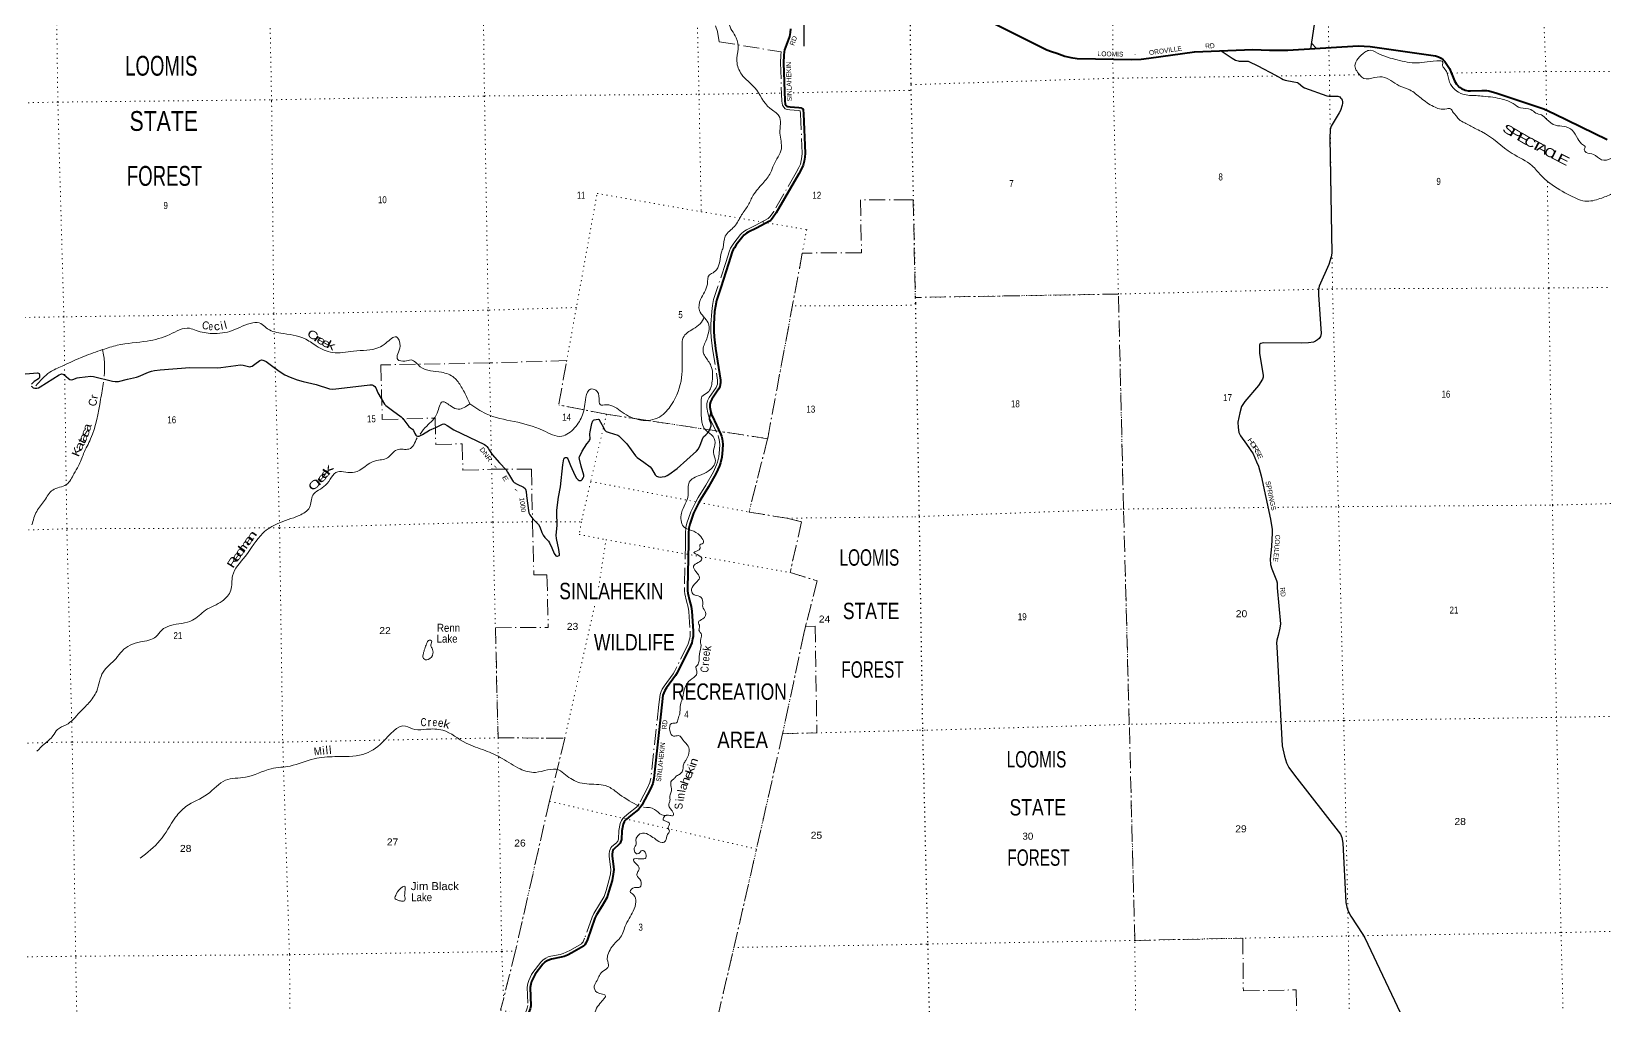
# Model space of a CAD drawing. Header units: feet. Extents: x 242557 to 489137, y 368785 to 557307.
# Drawn here: x 312632 to 351951, y 462692 to 487044 of the extents above; entities that cross this region are included whole.
import ezdxf
from ezdxf.enums import TextEntityAlignment as Align

# ---------------------------------------------------------------- set-up
doc = ezdxf.new("R2010")
doc.units = ezdxf.units.FT
doc.header["$LTSCALE"] = 80
doc.linetypes.add('DOT_DASHED', pattern=[7.7, 5, -1.2, 0.3, -1.2])
doc.linetypes.add('DOTTED', pattern=[1.5, 0.3, -1.2])
for name, color, linetype, lineweight in [('26', 7, 'Continuous', 40), ('27', 7, 'Continuous', 25), ('29', 7, 'Continuous', 25), ('30', 7, 'Continuous', 35), ('39', 7, 'Continuous', 13), ('41', 7, 'Continuous', 13), ('44', 7, 'DOT_DASHED', 13), ('6', 7, 'DOTTED', 25), ('7', 7, 'DOTTED', 13)]:
    doc.layers.add(name, color=color, linetype=linetype, lineweight=lineweight)

msp = doc.modelspace()

# ---------------------------------------------------------------- linework, layer by layer
at = {"layer": '26'}
for points in [[(334624, 488291.52), (338011.23, 486587.84), (338126.07, 486542.01), (338263.91, 486497.54), (338459.45, 486428.31), (338609.86, 486392.19), (338772.3, 486368.11), (340134.73, 486339.98), (340366.64, 486350.05), (340564.13, 486374.71), (341705.52, 486536.05), (343161.25, 486593.87), (343572.9, 486579.47), (344037.55, 486576.61), (345794.35, 486682.1), (346095.68, 486667.18), (347723.38, 486431.58), (347798.37, 486408.77), (347863.05, 486380.17), (347915.69, 486336.52), (347961.13, 486289.65), (348076.42, 486116.4), (348198.94, 485811.8), (348248.1, 485730), (348294.73, 485680.34), (348319.89, 485654.88), (348328.16, 485646.99), (348378.96, 485614.12), (348463.18, 485578), (348538.39, 485562.95), (348596.89, 485560.44), (348887.54, 485569.54), (349007.67, 485565.96), (349061.59, 485555.57), (349260.9, 485499.71), (350431.86, 485107.3), (350703.53, 484982.38), (352015.72, 484346.54)], [(331604.46, 487109.39), (331597.43, 487014.25), (331575.12, 486914.76), (331457.03, 486587.28), (331444.36, 486534.96), (331436.92, 486449.42), (331431.66, 486263.25), (331458.1, 485310.91), (331474.09, 485229.3), (331493.91, 485196.24), (331515.94, 485176.41), (331540.16, 485165.39), (331593.52, 485157.22), (331809.5, 485144.34), (331874.91, 485132.34), (331894.73, 485121.32), (331908.82, 485111.47), (331921.16, 485083.86), (331930.84, 484988.42), (331969.93, 483999.86), (331959.7, 483901.6), (331946.48, 483802.44), (331922.26, 483703.27), (331880.41, 483610.72), (331808.32, 483481.58), (331248.24, 482506.12), (331156.96, 482373.38), (331119.52, 482333.71), (331101.35, 482318.84), (331079.84, 482305.32), (330753.77, 482128.4), (330544.72, 482023), (330506.73, 481999.31), (330472.04, 481974.52), (330440.66, 481948.63), (330410.07, 481916.82), (330249.83, 481710.07), (330201.16, 481636.26), (330174.74, 481594.39), (330147.66, 481530.5), (330055.17, 481243.88), (329860.01, 480644.9)], [(329860.01, 480644.9), (329754.46, 480320.93), (329726.57, 480177.44), (329708.28, 480039.06), (329689.13, 479723.49), (329684.72, 479547.19), (329693.62, 479405.7), (329732.19, 479121.07), (329853.01, 478329.98), (329856.51, 478262.48), (329849.9, 478214), (329834.48, 478158.91), (329808, 478104.76), (329638.31, 477855.38), (329603.24, 477782.08), (329590.03, 477724.79), (329590.03, 477647.66), (329612.05, 477526.46), (329640.61, 477434.68), (329642.66, 477432.69), (329864.21, 476967.83), (329879.63, 476925.96), (329897.38, 476856.03), (329910.46, 476723.23), (329903.48, 476585.07), (329886.24, 476401.49), (329853.94, 476258.64), (329826.77, 476181.13), (329744.84, 476004.13), (329556.36, 475663.44), (329360.99, 475353.66), (329306.47, 475248.99), (329180.4, 475001.08), (329085.7, 474727.83), (329063.68, 474628.66), (329054.87, 474492.04), (329057.29, 474251.99), (329027.34, 473126.88), (329028.91, 473056.08), (329036.15, 473001.27), (329080.93, 472816.16), (329119.84, 472666.31), (329135.32, 472552.01), (329171.59, 472048.2), (329167, 471921.38), (329158.38, 471858.68), (329145.16, 471805.8), (329134.15, 471761.72), (329104.06, 471681.72), (328769.29, 471011.11), (328732.23, 470943.07), (328506.7, 470636.92), (328463.55, 470564.04), (328439.32, 470511.15), (328416.78, 470447.43), (328384.08, 470208.24), (328187.98, 468364.49), (328159.62, 468241.39), (328101.12, 468106.27), (327886.54, 467699.29), (327850.2, 467645.31), (327804.27, 467596.04), (327612.99, 467441.4), (327507.74, 467355.53), (327469.2, 467316.96), (327443.95, 467283.07), (327419.65, 467223.31), (327390.91, 467055.7), (327375.6, 466839.87), (327356.88, 466774.87), (327343.67, 466748.42), (327305.13, 466707.65), (327195.01, 466612.9), (327180.06, 466593.31), (327165.28, 466565.52), (327155.37, 466531.36), (327145.46, 466479.58), (327146.14, 466435.01), (327182.54, 466160.46), (327186.2, 466090.64), (327175.19, 465973.84), (327145.29, 465822.09), (327064.68, 465549.8), (327041.95, 465468.11), (327011.12, 465386.57), (326894.69, 465187.14), (326756.75, 464955.76), (326711.86, 464872.84), (326526.18, 464346.1), (326484.77, 464251.69), (326460.54, 464212.03), (326429.88, 464178.76), (326139.99, 464010.48), (326027.15, 463955.45)], [(326027.15, 463955.45), (325946.3, 463922.25), (325869.22, 463898.01), (325634.14, 463853.07), (325576.32, 463836.31), (325521.26, 463809.86), (325466.2, 463776.81), (325416.19, 463728.37), (325225.04, 463473.81), (325196.82, 463429.69), (325132.55, 463293.11), (325110.53, 463224.8), (325100.27, 463145.02), (325111.22, 462686.01), (325094.01, 462606.68), (325063.25, 462523.46), (325016.93, 462434.79), (324966.92, 462358.14), (324551.43, 461862.62)]]:
    msp.add_lwpolyline(points, dxfattribs=at)
at = {"layer": '29'}
for p, q in [((331945.4, 488575.07), (331936.44, 486673.67)), ((344622.08, 486751.58), (344753.03, 486619.57))]:
    msp.add_line(p, q, dxfattribs=at)
for points in [[(344696.27, 487215.91), (344599.52, 486610.35)], [(342368.41, 486562.38), (342646.91, 486373.75), (342726.82, 486329.26), (342791.59, 486305.37), (342819.12, 486298.47), (343010.53, 486298.97), (343043.97, 486297.29), (343062.9, 486289), (343287.46, 486184.27), (343729.9, 485950.96), (343872.34, 485863.88), (343917.56, 485844.86), (343967.01, 485824.8), (344183.78, 485780.57), (344272.33, 485765.59), (344297.57, 485754.17), (344407.23, 485661.39), (344452.96, 485635.39), (345008.39, 485436.4), (345061.31, 485425.13), (345249.75, 485428.32), (345287.67, 485424.56), (345330.27, 485405.61), (345353.94, 485386.66), (345372.09, 485363.62), (345391.81, 485322.72), (345401.28, 485284.83), (345403.64, 485249.3), (345396.56, 485199.57), (345349.22, 485071.68), (345317.38, 485008.56), (345119.65, 484673.81), (345098.35, 484626.44), (345089.24, 484579.73), (345081.32, 484387.36), (345131.48, 481505.01), (345121.53, 481409.28), (345056.87, 481215.94), (344821.9, 480675.7), (344804.86, 480586.1), (344800.09, 480456.79), (344865.84, 479494.66), (344852.2, 479420.89), (344819.07, 479368.79), (344776.47, 479330.9), (344729.13, 479297.74), (344677.06, 479278.79), (344554.45, 479256.67), (344370.11, 479249.5), (343425.65, 479255.74), (343356.4, 479245.64), (343332.74, 479226.69), (343326.9, 479207.53), (343327.27, 478999.1), (343417.94, 478440.41), (343417.94, 478397.78), (343397.5, 478352.74), (343300.07, 478189.2), (342958.07, 477792.84), (342878.31, 477670.71), (342831.64, 477507.39), (342788.38, 477277.57), (342789.21, 477142.42), (342812.04, 477021.79), (342852.39, 476935.06), (343004.74, 476727.19), (343165.61, 476483.04), (343255.05, 476282.19), (343299.6, 476173.92), (343364.38, 475938.01), (343597.78, 474847.19), (343640.41, 474594.25), (343646.21, 474512.09), (343623.77, 474171.75), (343595.06, 473847.48), (343602.54, 473717.98), (343634.22, 473613.41), (343755.17, 473315.96), (343768.22, 473260.9), (343771.44, 473134.12), (343848.69, 472233.05), (343837.72, 472125.46), (343789.15, 471942.51), (343762.13, 471824.68), (343754.01, 471747.54), (343762.03, 471656.72), (343893.73, 469184.08), (343947.35, 468925.96), (344004.9, 468761.09), (344062.07, 468642.58), (344200, 468454.7), (345351.87, 466972.71), (345387.25, 466892.36), (345413.14, 466755.2), (345481.76, 465267.83), (345506.54, 465148.01), (345546.2, 465047.5), (345606.35, 464927.1), (345909.49, 464470.86), (345955.12, 464384.45), (346990.41, 462203.06)], [(312275.29, 478471.32), (312784.89, 478509.45), (312806.51, 478503.19), (312820.71, 478488.98), (312832.26, 478447.64), (312832.55, 478403.72), (312823.08, 478378.85), (312807.09, 478360.15), (312702.76, 478289.35), (312628.73, 478223.18)], [(315029.68, 478348.72), (315253.73, 478402.53), (315304.18, 478420.33), (315557.87, 478524.35), (315634.78, 478550.55), (315705.78, 478564.76), (315850.59, 478584.61), (316590.74, 478639.31), (317285.1, 478634.46), (317364.87, 478639.36), (317739.8, 478691.76), (317850.05, 478705.67), (317923.88, 478701.37), (318086.33, 478662.01), (318115.13, 478665.41), (318148.26, 478679.62), (318215.03, 478727.21), (318343.41, 478816.68), (318380.2, 478833.56), (318413.34, 478828.82), (318441.74, 478816.98), (318497.61, 478789.29), (318699.91, 478643.46), (318847.13, 478530.96), (318964.79, 478460.56), (319097.76, 478404.27), (319272.46, 478337.41), (319427.19, 478289.21), (319743.89, 478218.41), (320083.3, 478113.66), (320162.36, 478104.13), (320312.04, 478114.01), (321090.08, 478211.93), (321146.92, 478211.89), (321184.79, 478192.94), (321215.56, 478166.89), (321236.81, 478135.85), (321293.07, 478013.5), (321456.97, 477727.57), (321487.53, 477693.51), (321653.17, 477565.18), (321871.15, 477411.4), (321916.93, 477363.88), (322067.25, 477168.49), (322108.2, 477132.85), (322155.14, 477103.41), (322183.56, 477068), (322213.24, 476995.27), (322242.72, 476947.22), (322259.29, 476935.38), (322282.94, 476927.81), (322318.46, 476928.27), (322339.76, 476934.19), (322403.83, 476970.61), (322582.62, 477075.21), (322739.68, 477138.93), (322906.53, 477227.12), (322936.18, 477233.78), (322966.95, 477224.31), (323026.46, 477188.96), (323185.68, 477086.81), (323958.62, 476715.13), (323991.75, 476690.26), (324010.92, 476671.72), (324043.82, 476629.87), (324081.07, 476569.88), (324149.26, 476463.95), (324328.05, 476258.99), (324493.5, 476081.61), (324531.52, 476024.15), (324657.74, 475814.13), (324673.38, 475791.49), (324697.05, 475770.18), (324772.26, 475725.29), (324931.36, 475650.58), (324971.59, 475615.05), (324981.06, 475599.66), (324997.33, 475541.45), (325008.87, 475432.41), (325061.53, 475008.77), (325085.95, 474956.39), (325164.17, 474856.73), (325305.3, 474716.29), (325336.73, 474663.78), (325391.28, 474517.13), (325421.27, 474448.67), (325463.8, 474389.03)], [(312624.28, 478179.91), (312639.61, 478164.72), (312671.61, 478137.28), (312712.99, 478125.66), (312766.28, 478125.44), (312806.52, 478137.28), (312850.24, 478156.63), (313327.99, 478463.25), (313365.07, 478478.32), (313384, 478480.69), (313412.4, 478478.32), (313439.26, 478467.41), (313555.91, 478370.51), (313589.91, 478344.51), (313627.19, 478337.49), (313665.64, 478344.51), (313772.34, 478382.77), (313833.68, 478396.62), (314112.96, 478422.67), (314180.73, 478420.97), (314658, 478300.66), (314723.58, 478291.22), (314763.82, 478291.22), (314807.86, 478295.45), (315029.68, 478348.72)], [(325463.8, 474389.03), (325554.06, 474297.7), (325577.47, 474261.58), (325639.2, 474133.42), (325699.72, 473994.98), (325738.41, 473937.12), (325759.71, 473925.28), (325781.62, 473923.71), (325821.25, 473941.86), (325833.08, 473953.7), (325833.6, 473973.27), (325813.82, 474092.27), (325753.51, 474370.33), (325745.51, 474448.67), (325775.56, 474696.51), (325763.25, 475017.98), (325764.45, 475078.64), (325808.85, 475401.26), (325852.03, 475659.05), (325911.67, 476206.49), (325937.22, 476356.33), (325943.87, 476375.05), (325975.09, 476393.04), (326008.23, 476393.04), (326022.42, 476384.75), (326037.23, 476356.61), (326104.13, 476194.01), (326214.64, 475947.27), (326254.36, 475877.94), (326299.1, 475835.59), (326325.37, 475818.73), (326353.77, 475815.17), (326375.07, 475821.1), (326396.18, 475841.5), (326429.51, 475900.43), (326436.6, 475920.56), (326439.3, 475949.57), (326373.55, 476178.96), (326327.73, 476353.96), (326325.37, 476389.49), (326332.03, 476412.87), (326399.01, 476553.76), (326516.05, 476736.09), (326569.14, 476802.75), (326583.69, 476826.42), (326592.8, 476854.86), (326587.7, 476984.31), (326592.8, 477034.85), (326641.03, 477240.28), (326666.17, 477307.2), (326680.37, 477328.51), (326696.42, 477338.46), (326799.5, 477350.56), (326817.65, 477345.09), (326824.75, 477333.25), (326884.19, 477220.67), (326894.37, 477202.02)], [(326894.37, 477202.02), (326965.07, 477072.5), (326978.58, 477058.53), (326999.88, 477044.32), (327069, 477019.87), (327286.49, 476951.22), (327317.03, 476934.2), (327333.6, 476919.99), (327509.95, 476734.97), (327728.84, 476432.12), (327771.54, 476389.97), (327936.94, 476279.85), (328093.32, 476160.95), (328129.37, 476115.61), (328222.55, 475955.54), (328256.63, 475926.49), (328301.6, 475907.55), (328353.67, 475900.44), (328395.25, 475906.26), (328469.64, 475921.76), (328519.34, 475943.07), (328566.53, 475966.2), (328771.01, 476117.84), (329253.22, 476547.96), (329300.36, 476607.37), (329348.4, 476699.52), (329412.93, 476872.74), (329430.53, 476905.78), (329488.7, 476961.2), (329527.57, 477000.51), (329567.8, 477057.35), (329591.94, 477114.94), (329617.51, 477180.5), (329622.24, 477206.55), (329616.77, 477228.72), (329585.22, 477319.16), (329579.64, 477343.91), (329582, 477377.07), (329616.47, 477502.12)]]:
    msp.add_lwpolyline(points, dxfattribs=at)
at = {"layer": '39'}
for points in [[(328819.18, 494852.33), (328798.39, 494519.71), (328967.33, 494112.47), (328871.86, 493685.03), (328831.96, 493303.41), (328770.76, 493059.01), (328809.71, 492498.96), (328781.36, 491696.39), (328786.01, 490775.09), (328888.14, 490013.96), (329102.44, 489299.93), (329212.32, 488911.59), (329509.67, 487922.02), (329688.78, 487691.19), (329972.99, 487640.95), (330104.7, 487449.53), (330076.85, 487250.44), (330248.87, 486885.79), (330293.54, 486609.38), (330264.16, 486298.87), (330378.64, 485975.44), (330711.87, 485634.7), (331091.44, 485122.89), (331316.06, 484935.62), (331339.96, 484504.82), (331375.25, 484106.69), (331184.1, 483707.45), (331105.59, 483513.29), (330909.5, 483243.55), (330673.54, 482948.6), (330545.7, 482700.66), (330381.39, 482455.94), (330203.85, 482170.42), (329974.87, 481924.23), (329916.7, 481635.35), (329880.73, 481527.2), (329755.26, 481084.91), (329632.07, 480988.96), (329582.14, 480961.5), (329526.78, 480727.35), (329353.5, 480342.7), (329329.41, 480066.75), (329542.59, 479759.73), (329488.18, 479304.88), (329421.6, 479029.98), (329470.55, 478921.74), (329615.4, 478686.08), (329646.32, 478302.02), (329533.4, 478019.99), (329390.19, 477915.48), (329371.62, 477753.06), (329500.58, 477057.34), (329667.57, 476915.33), (329714.63, 476711.87), (329676.58, 476516.6), (329725.71, 476311.16), (329545.6, 476049.88), (329331.61, 475945.79), (329074.53, 475779.96), (329047.5, 475455.34), (328973.71, 475230.9), (328877.75, 475003.94), (328925.77, 474668.87), (329291.94, 474480.77), (329398.62, 474234.11), (329338.54, 474208.44), (329344.46, 474125.55), (329191.23, 474016.76), (329312.2, 473942.56), (329388.99, 473855.2), (329295.97, 473766.01), (329180.78, 473674.29), (329236.25, 473545.94), (329328.83, 473386.04), (329238.66, 473260.46), (329131.08, 473100.06), (329161.98, 472985.34), (329337.43, 472916.42), (329413.34, 472778.42), (329410.02, 472656.84), (329481.66, 472528.87), (329414.68, 472361.29), (329301.27, 472279.73), (329332.08, 472169.05), (329315.91, 472079.58), (329381.21, 471963.61), (329352.08, 471821.2), (329367, 471698.01), (329327.48, 471478.4), (329306.2, 471257.19), (329235.69, 471156.35)], [(345853.67, 485936.59), (345712.75, 486181.87), (345791.17, 486365.2), (345963, 486523.41), (346059.45, 486571.26), (346274.8, 486505.2), (346701.78, 486348.73), (347200.67, 486260.04), (347756.34, 486309.83), (347912.53, 486279.46), (347901.55, 486194.25), (347920.31, 486153.98), (347996.73, 486039.52), (348077.18, 485777.24), (348409.03, 485475.72), (348741.31, 485439.54), (348920.31, 485425.54), (349390.03, 485353.24), (349668.6, 485238.96), (349850.08, 485133.98), (350109.63, 485090.78), (350234.23, 485003.28), (350372.44, 484956.47), (350509.51, 484844.83), (350725.96, 484697.76), (350938.76, 484670.16), (351140.36, 484573.53), (351284.85, 484362.74), (351424.66, 484198.46), (351463.54, 484166.56), (351444.39, 484087.31), (351491.85, 484019.06), (351674.59, 483970.81), (351872.64, 483837.68), (352135.13, 483875.55), (352364, 484004.12), (352856.51, 484144.54), (353263.01, 484180.69), (353515.94, 484243.95), (354008.84, 484295), (354298.46, 484420.31), (354434.03, 484418.03), (354750.49, 484503.19), (355087.63, 484704.07), (355228.89, 484878.09), (355334.96, 484962.52), (355438.99, 485048.96), (355650.74, 485246.18), (355925.97, 485387.51), (356252.99, 485599.49), (356442.69, 485676.31), (356604.53, 485623.23), (356728.14, 485460.78), (356819.93, 485405.26), (356915.5, 485370.05), (356933.01, 485420.91), (356946.37, 485479.83), (357060.17, 485442.83), (357285.6, 485378.93), (357731.1, 485496.15), (358093.79, 485752.06), (358201.91, 485834.49), (358288.7, 485997.67), (358362.24, 486093.84), (358505, 486306.36), (358761.53, 486483.91), (359154.8, 486574.12), (359449.81, 486600.25), (359461.56, 486480.9), (359500.71, 486428.74), (359605.42, 486464.54), (359810.38, 486566.47), (359935.27, 486606.59), (359951.83, 486578.45), (359789.24, 486485.17), (359325.08, 486252.25), (358752.95, 485926.76), (358647.65, 485637.76), (358529.57, 485395.17), (358249.87, 485136.3), (358113.6, 485041.34), (358064.58, 484927.27), (357909.38, 484884.73), (357577.65, 484732.53), (357213.81, 484709.55), (356812.84, 484590.88), (356521.17, 484467.57), (356468.47, 484474.98), (356378.28, 484560.9), (356261.05, 484553.29), (356017.26, 484331.35)], [(356017.26, 484331.35), (355697.08, 484073.97), (355329.63, 483870.67), (355090.7, 483737.91), (354912.17, 483626.2), (354821.86, 483572.35), (354343.55, 483339.24), (354263.2, 483297.68), (354082.89, 483167.72), (353644.15, 482999.94), (353220.51, 482911.36), (353068.51, 482931.66), (352899.09, 482892.99), (352633.65, 482923.96), (352374.19, 482961.08), (352332.46, 483053.71), (352187.35, 483013.33), (351879.65, 482879.68), (351514.56, 482799.96), (351093.86, 482940.31), (350581.82, 483251.64), (350364.73, 483445.29), (350138.89, 483687.43), (349643.11, 483992.9), (348876.97, 484541.96), (348703.88, 484624.77), (348455.2, 484761.29), (348306.32, 484848.47), (348228, 484954.8), (348168.48, 485016.82), (348102.48, 485109.13), (348007.39, 485109.92), (347825.29, 485111.59), (347676.83, 485168.39), (347364.48, 485374.98), (347082.44, 485583.98), (346820.07, 485685.88), (346392.21, 485907.16), (346135.71, 485875.46), (345882.48, 485900.51), (345853.67, 485936.59)], [(314409.43, 479089.64), (314777.01, 479197.23), (315526.77, 479303.38), (316089.19, 479468.04), (316581.05, 479623.01), (316750.16, 479566.1), (317148.09, 479494.14), (317649.96, 479564.28), (318165.21, 479758.25), (318367.81, 479740.58), (318495.53, 479636.16), (318864.56, 479500.77), (319455.98, 479366.38), (319749.22, 479184.72), (320155.41, 479015.75), (320684.33, 479052.07), (321311.18, 479139.23), (321492.61, 479252.7), (321751.94, 479408.46), (321844.2, 479173.62), (321786.94, 478844.26), (321961.84, 478799.63), (322120.85, 478831.6), (322351.12, 478662.68), (322879.94, 478524.85), (323200.47, 478388.35), (323373.38, 478163.45), (323523.36, 477879.3), (323587.24, 477736.98)], [(323587.24, 477736.98), (323997.27, 477487.09), (324693.18, 477292.31), (325420.04, 477069.87), (325890.39, 476924.64), (326205.16, 477132.27), (326408.01, 477460.9), (326491.08, 477900.2), (326603.76, 478103.24), (326735.76, 478077.89), (326819.43, 477865.14), (326845, 477717.89), (327000.88, 477709.28), (327393.15, 477529.87), (327860.74, 477327.87), (328328.12, 477403.3), (328630.41, 477715.95), (328881.97, 478394), (328899.22, 478704.22), (328896.46, 479184.1), (328924.08, 479393.31), (329171.98, 479607.53), (329345, 479734.99), (329449.7, 479908.3)], [(312741.53, 478183.39), (313093.78, 478525.11), (313395.64, 478677.78), (313940.15, 478918.99), (314409.43, 479089.64)], [(314409.43, 479089.64), (314457.53, 478750.53), (314449.27, 478426.22)], [(314430.49, 478280), (314360.83, 477841.1), (314110.11, 476857.29), (313936.38, 476492.88), (313807.93, 476182.15), (313695.07, 475987.2), (313507.01, 475719.67), (313162.39, 475580.2), (312958.03, 475318.37), (312764.01, 475046.65), (312644.33, 474705.75)], [(323587.24, 477736.98), (323301.18, 477600.87), (323129.77, 477669.87), (322902.71, 477786.22), (322773.62, 477503.82), (322510.06, 477177.87), (322344.99, 476980.11)], [(322269.16, 476886.61), (322068.08, 476604.85), (321769.21, 476587.93), (321527.2, 476381.95), (321227.55, 476310.33), (320706.27, 476025.1), (320485.86, 476026.16), (320285.47, 476035.78), (319983.69, 475700.86), (319665.88, 475448.6), (319581.72, 475146.98), (319321.46, 474942.61), (318788.12, 474744.17), (318417.49, 474502.87), (317971.75, 473917.61), (317659.12, 473436.64), (317612.74, 473073.1), (317400.48, 472802.99), (316985.08, 472574.84), (316657.12, 472324.38), (316104.08, 472192.32), (315886.32, 472075.99), (315742.45, 471910.72), (315353.1, 471782.39), (314895.21, 471555.29), (314747.77, 471369.69), (314421.92, 471026.12), (314262.78, 470552.68), (314067.19, 470260.68), (313840, 470024.66), (313495.32, 469709.01), (313281.56, 469594.8), (313169.85, 469438.35), (312950.15, 469228.82), (312768.21, 469048.51)], [(322459.96, 471613.88), (322509.71, 471738.54), (322576.41, 471829.16), (322631.38, 471812.18), (322615.58, 471706.52), (322643.68, 471626.15), (322667, 471488.98), (322544.95, 471342.43), (322431.23, 471364.14), (322419.02, 471457.02), (322439.51, 471534.43), (322459.96, 471613.88)], [(329235.69, 471156.35), (329250.19, 470962.28), (329093.6, 470823.04), (328979.78, 470670.6), (328886.56, 470322.19), (328845.49, 470171.4), (328835.51, 469986.89), (328793.84, 469862.42), (328751.71, 469758.18), (328630.73, 469743.28), (328590.3, 469564.16), (328682.42, 469424.5), (328797.29, 469441.28), (328952.43, 469286.85), (329064.95, 469139.56), (329050.92, 468954.96), (328985.23, 468819.81), (328936.54, 468737.7), (328894.55, 468538.29), (328825.37, 468467.86), (328739.52, 468419.34), (328690.38, 468357.47), (328628.69, 468313.54), (328622.29, 468149.36), (328622.88, 468033.95), (328586.82, 467929.85), (328591.45, 467814.53), (328565.03, 467730.9), (328585.41, 467634.16), (328647.83, 467556.6), (328670.6, 467443.71), (328585.63, 467445.83), (328466.58, 467435.02), (328424.32, 467336.86), (328485.81, 467299.78), (328582.21, 467239.2), (328553.55, 467165.64), (328544.04, 467139.1), (328578.34, 467052.8), (328531.72, 466968.72), (328482.74, 466809.65), (328392.72, 466767.1), (328237.25, 466846.59), (328093.55, 466942.55), (327902.07, 467005.03), (327738.5, 466817.03), (327750.26, 466744.39), (327711.76, 466658.46), (327716.85, 466522.9), (327774.35, 466483.71), (327907.83, 466571.79), (327969.55, 466524.6), (327988.83, 466387.33), (327862.11, 466358.12), (327678.53, 466339.77), (327727.07, 466249.75), (327824.98, 466122.37), (327788.41, 466040.54), (327764.2, 465948.86), (327860.32, 465811.31), (327835.64, 465650.77), (327706.4, 465643.78), (327597.54, 465540.06), (327678.18, 465460.89), (327738.84, 465282.04), (327673.23, 465053.74), (327471.57, 464672.49), (327332.93, 464365.58), (327275.56, 464309.6), (327115.99, 464123.71), (327038.82, 463959.95), (327025.26, 463844.22), (327055.42, 463672.77), (326928.6, 463558.51), (326826.03, 463444.8), (326770.17, 463322.03), (326700.62, 463178.69), (326770.97, 463018.28), (326981.28, 462927.89), (326940.35, 462860.13), (326839.89, 462742.42), (326734.42, 462578.01), (326718.29, 462397.42), (326764.02, 462252.65), (326799.57, 462200.81)], [(315347.98, 466375.35), (315843.46, 466817.95), (316234.68, 467399.94), (316491.5, 467667.01), (317030.45, 467974.92), (317485.6, 468323.46), (317979.25, 468399.48), (318625.49, 468612.63), (319101.14, 468680.15), (319697.59, 468859.76), (320218.02, 468914.12), (320914.36, 468968.43), (321408.82, 469277.35), (321984.07, 469679.25), (322216.51, 469593.4), (322507.56, 469597.99), (322910.45, 469574.75), (323493.96, 469253.88), (323969.27, 469068.26), (324398.46, 468865.38), (324847.08, 468608.28), (325233.2, 468521.88), (325808.1, 468581.52), (325982.76, 468457.91), (326337, 468261.44), (326813.14, 468217.58), (327028.5, 468171.85), (327272.65, 468015.4), (327756.81, 467706.45), (327812.08, 467678.58)], [(327930.82, 467648.48), (328206.17, 467595.16), (328389.19, 467459.59), (328508.39, 467442.58)], [(321958.51, 465444.25), (321971.66, 465578.21), (321961.42, 465673.15), (321907.18, 465657.74), (321751.6, 465473.98), (321723.76, 465363.99), (321775.02, 465332.75), (321884.88, 465302.85), (321967.32, 465322.95), (321972.1, 465379.76), (321958.51, 465444.25)]]:
    msp.add_spline(points, degree=3, dxfattribs=at)
at = {"layer": '44'}
for p, q in [((334671.42, 482838.45), (334588.19, 482838.01)), ((334671.42, 482838.45), (334723.48, 480393.1)), ((333379.37, 481511.63), (331898.22, 481503.82)), ((339800.22, 480479.64), (334723.48, 480393.1)), ((325813.52, 477733.32), (326010.1, 478814.69)), ((321400.47, 477343.86), (322719.99, 477379.37)), ((322719.99, 477379.37), (322737.9, 476719.62)), ((322737.9, 476719.62), (323397.66, 476737.38)), ((323397.66, 476737.38), (323415.57, 476077.62)), ((330567.54, 475028.18), (331513.21, 474875.53)), ((325187.22, 473461.84), (325517.27, 473463.3)), ((325517.27, 473463.3), (325548.6, 472143.43)), ((324228.37, 472137.58), (325548.6, 472143.43)), ((331977.82, 472171.92), (332220.78, 472173)), ((332220.78, 472173), (332264.18, 469510)), ((331406.54, 469488.45), (332264.18, 469510)), ((325577.09, 467798.65), (325961.98, 469376.82))]:
    msp.add_line(p, q, dxfattribs=at)
for points in [[(329730.01, 487181.27), (329778.22, 487042.39), (329818.98, 486787.81), (331368.85, 486532.35)], [(331368.85, 486532.35), (331362.01, 486453.73), (331356.63, 486263.27), (331383.3, 485302.6), (331403.01, 485202), (331435.37, 485148.02), (331474.36, 485112.93), (331518.55, 485092.83), (331585.6, 485082.56), (331800.47, 485069.75), (331848.09, 485061.01), (331855.99, 484983.15), (331894.78, 484002.27), (331885.22, 483910.44), (331872.67, 483816.33), (331851.05, 483727.83), (331813.38, 483644.51), (331743.05, 483518.53), (331184.72, 482546.11), (331098.44, 482420.65), (331068.29, 482388.7), (331057.47, 482379.85), (331041.96, 482370.1), (330719, 482194.86), (330507.92, 482088.44), (330465.04, 482061.7), (330426.32, 482034.03), (330389.6, 482003.73), (330353.24, 481965.92), (330188.79, 481753.75), (330138.13, 481676.92), (330108.06, 481629.26), (330077.31, 481556.7), (329983.83, 481267.01), (329788.7, 480668.13)], [(334588.19, 482838.01), (333351.27, 482831.49), (333379.37, 481511.63)], [(331898.22, 481503.82), (331031.53, 476863.32), (330567.54, 475028.18)], [(329788.7, 480668.13), (329681.72, 480339.77), (329652.51, 480189.52), (329633.58, 480046.25), (329614.19, 479726.7), (329609.66, 479545.77), (329618.94, 479398.3), (329657.95, 479110.37), (329778.3, 478322.36), (329781.25, 478265.63), (329776.28, 478229.25), (329764.1, 478185.71), (329742.98, 478142.52), (329573.11, 477892.87), (329532.02, 477806.99), (329515.03, 477733.32), (329515.03, 477640.9), (329539.08, 477508.55), (329574.67, 477394.16), (329580.75, 477388.26), (329795.02, 476938.68), (329807.9, 476903.71), (329823.3, 476843.06), (329835.27, 476721.44), (329828.66, 476590.47), (329812.02, 476413.32), (329781.74, 476279.38), (329757.19, 476209.35), (329677.91, 476038.08), (329491.77, 475701.63), (329295.9, 475391.05), (329239.78, 475283.31), (329111.22, 475030.5), (329013.42, 474748.31), (328989.21, 474639.26), (328979.85, 474494.08), (328982.28, 474252.61), (328952.32, 473127.05), (328954.02, 473050.32), (328962.32, 472987.5), (329008.18, 472797.92), (329046.12, 472651.8), (329060.68, 472544.28), (329096.49, 472046.86), (329092.19, 471927.86), (329084.63, 471872.92), (329072.4, 471823.98), (329062.43, 471784.08), (329035.23, 471711.75), (328702.79, 471045.81), (328668.81, 470983.44), (328444.08, 470678.37), (328397.01, 470598.86), (328369.73, 470539.33), (328343.51, 470465.2), (328309.62, 470217.29), (328113.88, 468376.92), (328088.07, 468264.9), (328033.44, 468138.71), (327822.08, 467737.83), (327791.3, 467692.11), (327753.01, 467651.04), (327565.71, 467499.62), (327457.38, 467411.24), (327412.3, 467366.13), (327378.08, 467320.2), (327347.11, 467244.01), (327316.36, 467064.71), (327301.35, 466853.05), (327286.71, 466802.23), (327281.54, 466791.87), (327253.28, 466761.98), (327140.15, 466664.64), (327116.72, 466633.94), (327095.41, 466593.88), (327082.36, 466548.9), (327070.35, 466486.13), (327071.22, 466429.49), (327107.8, 466153.56), (327111.02, 466092.2), (327100.88, 465984.64), (327072.38, 465840.02), (326992.59, 465570.5), (326970.6, 465491.47), (326943.19, 465418.96), (326830.09, 465225.25), (326691.53, 464992.83), (326643.09, 464903.35), (326456.37, 464373.67), (326418.12, 464286.46), (326400.39, 464257.43), (326382.42, 464237.93), (326104.68, 464076.7), (325996.44, 464023.92)], [(340208.89, 464318.84), (340072.46, 469721.3), (339928.21, 475103.41), (339800.22, 480479.64)], [(326010.1, 478814.69), (324079.51, 478756.62), (321363.43, 478708.21), (321400.47, 477343.86)], [(331031.53, 476863.32), (327006.24, 477472.47), (325812, 477708.58)], [(323415.57, 476077.62), (324145.03, 476097.25), (325126.52, 476101.6)], [(325126.52, 476101.6), (325155.45, 474800.08), (325187.22, 473461.84)], [(331513.21, 474875.53), (331881.14, 474788.71), (331594.49, 473516.53)], [(331594.49, 473516.53), (332270.45, 473309.14), (331988.13, 472203.11), (331940.26, 471995.47), (331406.54, 469488.45), (330753.98, 466604.1)], [(324228.37, 472137.58), (324293.74, 469383.45), (325961.98, 469376.82)], [(325577.1, 467798.65), (324729.55, 464059.33), (324434.85, 462874.03), (324354.58, 462580.6)], [(329799.48, 461940.2), (329783.47, 462400.28), (330189.12, 464132.83), (330753.98, 466604.1)], [(340208.89, 464318.84), (342908.72, 464376.63), (342923.24, 463056.64), (344243.01, 463084.89), (344253.11, 462166.36)], [(325996.44, 464023.92), (325920.76, 463992.84), (325850.87, 463970.86), (325616.62, 463926.08), (325549.46, 463906.61), (325485.65, 463875.96), (325420.21, 463836.68), (325359.76, 463778.13), (325163.38, 463516.59), (325131.02, 463466.01), (325062.64, 463320.69), (325037.02, 463241.23), (325025.16, 463148.93), (325036.03, 462693.17), (325021.83, 462627.74), (324994.56, 462553.95), (324952.13, 462472.73), (324906.56, 462402.89), (324452.34, 461861.17)]]:
    msp.add_lwpolyline(points, dxfattribs=at)
at = {"layer": '6'}
msp.add_lwpolyline([(334429.45, 508065.77), (334470.94, 506906.64), (334468.5, 501599.6), (334482.36, 496284.66), (334547.44, 490921.78), (334610.2, 485714.15), (334723.48, 480393.1), (334725.52, 480243.24), (334816.41, 474917.15), (334903.41, 469578.87), (335031.03, 464228.96), (335081.64, 462019.54)], dxfattribs=at)
at = {"layer": '7'}
for p, q in [((331198.41, 485498.75), (331475.57, 485504.9)), ((331671.31, 485509.25), (334546.8, 485573.06)), ((334628.13, 480198.19), (331662.13, 480182.56)), ((334725.52, 480243.24), (334628.13, 480198.19)), ((331031.53, 476863.32), (330567.54, 475028.18)), ((326808.72, 473150.43), (326992.21, 474337.35)), ((331406.54, 469488.45), (334788.9, 469573.43)), ((334869.86, 464223.45), (330191.99, 464145.07))]:
    msp.add_line(p, q, dxfattribs=at)
for points in [[(339661.25, 486583.7), (339630.03, 491024.61), (339530.54, 496389.06), (339451.51, 501735.55), (339419.67, 507034.05), (339370.32, 508141.14)], [(344712.87, 508223.88), (344751.03, 507142.15), (344805.4, 501823.69), (344833.66, 496490.71), (344959.45, 491126.6), (345074.64, 485946.68), (345151.53, 480608.26), (345298.66, 475163.4), (345432.35, 469813.57), (345548.26, 464433.12), (345573.03, 462180.88)], [(350502.48, 484849.29), (350487.05, 486045.7), (350266.38, 491246.53), (350206.22, 496544.66), (350127.33, 501881.02), (350071, 507195.4), (350038.65, 508307.65)], [(318212.68, 507826.18), (318226.35, 506652.5), (318286.09, 501327.94), (318394.06, 496016.62), (318525.81, 490726.1), (318634.32, 485301.39), (318687.91, 479980.74), (318833.07, 474633.82), (318911.69, 469279.31), (319080.42, 463963.3), (319100.77, 461783.37)], [(323559.72, 507903.86), (323583.04, 506715.56), (323623.13, 501455.35), (323715.62, 496113.31), (323882.14, 490805.35), (323955.15, 485430.46), (324047.91, 480076.27), (324165.71, 474777.33), (324293.74, 469383.45), (324386.22, 464041.4), (324432.39, 462864.09)], [(313777.65, 461707.26), (313737.32, 463924.85), (313650.62, 469279.18), (313515.93, 474610.14), (313442.59, 479910.09), (313290.9, 485277.11), (313218.17, 490639.86)], [(329212.24, 490256.23), (329316.34, 485473.37), (329372.6, 482538.31)], [(340237.17, 462098.2), (340208.89, 464318.84), (340072.46, 469721.3), (339928.21, 475103.41), (339800.22, 480479.64), (339665.92, 485874.03), (339662.59, 486380.39)], [(348016.93, 486000.51), (350487.05, 486045.7), (355834.01, 486048.67), (358343.02, 486069.89)], [(334610.98, 485712.48), (339665.92, 485874.03), (345074.64, 485946.68), (345843.36, 485960.74)], [(304136.44, 485063.51), (307989.92, 485164.69), (313290.9, 485277.11), (318631.52, 485335.76), (323955.15, 485430.46), (329316.34, 485473.37), (331198.41, 485498.75)], [(334546.8, 485573.06), (334570.39, 485571.53), (334613.5, 485571.71)], [(350920.68, 462265.02), (350863.79, 464514.68), (350749.89, 469897.18), (350647.14, 475202.85), (350556.9, 480630.22), (350522.82, 483272.25)], [(325813.52, 477733.32), (326770.15, 482995.53), (329372.6, 482538.31), (332007.94, 482091.33), (331031.53, 476863.32), (327006.24, 477472.47), (325812, 477708.58)], [(365043.49, 480845.59), (361202.6, 480759.09), (355860.8, 480675.16), (350556.9, 480630.22), (345151.53, 480608.26), (339800.22, 480479.64), (334723.48, 480393.1)], [(326256.38, 480142.69), (324047.91, 480076.27), (318687.91, 479980.74), (313442.59, 479910.09), (308118.87, 479819.43), (304209.06, 479783.85)], [(327006.24, 477472.47), (326609.5, 475792.77), (326377.48, 474787.12), (326319.95, 474469.9), (326992.21, 474337.35), (331594.49, 473516.53)], [(326609.5, 475792.77), (330567.54, 475028.18), (331513.21, 474875.53), (334708.11, 474912.72)], [(343786.9, 475146.51), (345298.66, 475163.4), (350647.14, 475202.85), (355976.09, 475339.27), (361301.41, 475445.26), (365131.59, 475507.91)], [(334708.11, 474912.72), (334816.41, 474917.15), (339928.21, 475103.41), (343567.94, 475144.07)], [(304282.61, 474437.88), (308236.25, 474449.6), (313515.93, 474610.14), (318833.07, 474633.82), (324165.71, 474777.33), (326377.48, 474787.12)], [(331513.21, 474875.53), (331881.14, 474788.71), (331594.49, 473516.53)], [(331594.49, 473516.53), (332270.46, 473309.14), (331988.13, 472203.11), (331940.26, 471995.47), (331406.54, 469488.45), (330753.98, 466604.1), (325577.1, 467798.65), (325961.98, 469376.82), (326718.47, 472732.28)], [(353392.31, 469942.74), (350749.89, 469897.18), (345430.28, 469817.59), (340072.46, 469721.3), (334973.56, 469573.42), (334788.9, 469573.43)], [(304355.87, 469111.71), (308335.63, 469160.36), (313650.62, 469279.18), (318911.69, 469279.31), (324293.74, 469383.45), (325961.98, 469376.82)], [(325577.1, 467798.65), (324729.55, 464059.33), (324434.86, 462874.04), (324354.55, 462580.61), (325592.37, 462299.17)], [(329799.48, 461940.2), (329783.47, 462400.28), (330189.12, 464132.83), (330753.98, 466604.1)], [(334869.86, 464223.45), (335031.03, 464228.96), (340208.89, 464318.84), (345548.26, 464433.12), (350863.79, 464514.68), (356212.94, 464653.39), (361552.5, 464753.49), (365308.22, 464807.77)], [(310245.18, 463885.2), (313737.32, 463924.85), (319080.42, 463963.3), (324386.22, 464041.4), (324729.55, 464059.33)]]:
    msp.add_lwpolyline(points, dxfattribs=at)

# ---------------------------------------------------------------- texts
at = {"layer": '27'}
for s, rotation, p in [('RD', 70.171, (331691.68, 486679.54)), ('-', 2.486, (340196.42, 486412.72)), ('OROVILLE', 8.046, (340573.37, 486450.18)), ('SINLAHEKIN', 91.382, (331637.75, 485296.96)), ('SINLAHEKIN', 83.929, (328366.24, 468284.93))]:
    msp.add_text(s, height=120, rotation=rotation, dxfattribs=at).set_placement(p)
for s, rotation, width, p in [('LOOMIS', 358.817, 0.95, (339279.18, 486427.85)), ('RD', 2.275, 0.85, (341972.89, 486619.33)), ('RD', 83.929, 0.85, (328505.44, 469591.04))]:
    msp.add_text(s, height=120, rotation=rotation, dxfattribs=dict(at, width=width)).set_placement(p)
at = {"layer": '30'}
for s, rotation, width, p in [('DNR', 306.599, 1.15, (323943.9, 476433.25)), ('H', 306.238, 1.35, (343062.49, 476766.16)), ('O', 303.381, 1.25, (343120.23, 476679.14)), ('R', 303.381, 1.3, (343184.2, 476582.05)), ('S', 294.004, 1.2, (343231.75, 476504.27)), ('-', 313.007, 2.1, (324196.87, 476126.18)), ('E', 294.004, 1.2, (343283.02, 476399.79)), ('E', 301.005, 1.35, (324424.96, 475839.47)), ('-', 318.55, 2, (324714.21, 475544.7)), ('RD', 274.9, 0.85, (343851.19, 473023.41))]:
    msp.add_text(s, height=120, rotation=rotation, dxfattribs=dict(at, width=width)).set_placement(p, align=Align.CENTER)
for s, rotation, p in [('SPRINGS', 282.077, (343550.98, 475425.7)), ('1000', 277.086, (324850.36, 475201.77)), ('COULEE', 264.94, (343697.63, 474129.69))]:
    msp.add_text(s, height=120, rotation=rotation, dxfattribs=at).set_placement(p, align=Align.CENTER)
at = {"layer": '41'}
for s, height, rotation, width, p in [('S', 220, 329.656, 1.55, (349505.24, 484484.92)), ('P', 220, 329.656, 1.6, (349683.14, 484380.78)), ('E', 220, 329.656, 1.65, (349869.25, 484271.83)), ('C', 220, 331.535, 1.3, (350039.16, 484179.61)), ('T', 220, 331.535, 1.65, (350208.19, 484087.98)), ('A', 220, 331.535, 1.4, (350352.38, 484016.2)), ('C', 220, 333.414, 1.25, (350535.38, 483918.7)), ('L', 220, 333.414, 1.45, (350687.2, 483842.72)), ('E', 220, 333.414, 1.55, (350874.37, 483744.08)), ('C', 200, 350.202, 0.9, (316967.46, 479598.94)), ('e', 200, 358.993, 0.75, (317111.52, 479575.42)), ('c', 200, 10.336, 1.1, (317279.96, 479576.11)), ('C', 200, 329.384, 1.35, (319613.04, 479373.25)), ('r', 200, 325.424, 1.8, (319731.87, 479288.98)), ('e', 200, 331.84, 1.45, (319829.59, 479232.78)), ('e', 200, 331.84, 1.45, (319951.79, 479164.78)), ('k', 200, 334.908, 1.5, (320078.71, 479108.11)), ('C', 200, 79.007, 0.95, (314261.82, 477750.91)), ('r', 200, 80.131, 1.05, (314289.17, 477895.93)), ('a', 200, 66.497, 1.4, (314020.3, 476860.06)), ('s', 200, 70.702, 1.4, (314068.19, 476985.66)), ('a', 200, 74.247, 1.2, (314115.38, 477121.69)), ('K', 200, 67.956, 1.3, (313853.05, 476500.23)), ('a', 200, 64.241, 1.45, (313918.32, 476637.91)), ('t', 200, 63.451, 1.3, (313977.65, 476761.38)), ('k', 200, 55.142, 1.85, (320127.55, 476031.7)), ('C', 200, 38.952, 1.55, (319760.17, 475635.02)), ('r', 200, 39.402, 2, (319872.64, 475726.75)), ('e', 200, 48.933, 1.9, (319966.6, 475832.92)), ('e', 200, 55.761, 1.6, (320043.21, 475931.07)), ('d', 200, 55.621, 1.8, (317923.72, 473989.08)), ('m', 200, 54.45, 1.4, (318024.66, 474120.77)), ('a', 200, 54.45, 1.75, (318127.15, 474269.98)), ('n', 200, 55.15, 1.75, (318213.11, 474378.4)), ('R', 200, 57.534, 1.5, (317744.66, 473727.59)), ('e', 200, 55.621, 1.65, (317841.02, 473868.21)), ('e', 200, 82.889, 0.9, (329586.77, 471482.25)), ('C', 200, 85.089, 0.8, (329554.01, 471088.08)), ('e', 200, 83.215, 0.85, (329573.67, 471346.31)), ('C', 200, 0.803, 0.75, (322433.5, 469676.96)), ('e', 200, 355.572, 0.8, (322708.17, 469677.46)), ('e', 200, 352.075, 0.9, (322849.29, 469661.7)), ('k', 200, 345.08, 1.2, (322985.99, 469630.79)), ('M', 200, 6.47, 0.9, (319799.91, 468951.88)), ('n', 200, 71.891, 1.25, (329269.89, 468756.9)), ('h', 200, 71.396, 1.25, (329066.1, 468280.95)), ('k', 200, 72.891, 1.3, (329187.35, 468545.44)), ('e', 200, 67.028, 1.3, (329137.32, 468418.86)), ('n', 200, 84.608, 0.95, (328951.37, 467926.08)), ('a', 200, 74.768, 1.15, (329015.24, 468145.99)), ('S', 200, 89.373, 0.9, (328907.46, 467675.8))]:
    msp.add_text(s, height=height, rotation=rotation, dxfattribs=dict(at, width=width)).set_placement(p, align=Align.CENTER)
for s, rotation, p in [('i', 11.336, (317405.93, 479590.92)), ('l', 14.591, (317506.43, 479611.02)), ('k', 83.163, (329618.78, 471614.44)), ('r', 85.382, (329565.48, 471225.42)), ('r', 359.596, (322576.72, 469675.22)), ('i', 6.47, (319941.54, 468967.94)), ('l', 5.456, (320024.22, 468975.98)), ('l', 5.456, (320109.29, 468983.46)), ('i', 73.891, (329229.25, 468655.05)), ('l', 81.709, (328974.47, 468042.66)), ('i', 86.373, (328933.83, 467823.09))]:
    msp.add_text(s, height=200, rotation=rotation, dxfattribs=at).set_placement(p, align=Align.CENTER)
for s, width, p in [('Renn', 0.9, (322768.49, 472036.48)), ('Lake', 0.9, (322759.58, 471764.57)), ('Jim Black', 1.05, (322113.53, 465577.79)), ('Lake', 0.9, (322122.44, 465301.43))]:
    msp.add_text(s, height=200, dxfattribs=dict(at, width=width)).set_placement(p)
at = {"layer": '44'}
for s, height, width, p in [('LOOMIS', 495.8, 0.7, (314974.62, 485938.61)), ('STATE', 495.8, 0.8, (315083.47, 484557.78)), ('FOREST', 495.8, 0.7, (315016.41, 483185.44)), ('LOOMIS', 409.7, 0.7, (332829.82, 473688.06)), ('SINLAHEKIN', 409.7, 0.8, (325823.6, 472849.91)), ('STATE', 409.7, 0.8, (332912.69, 472352.46)), ('WILDLIFE', 409.7, 0.8, (326689.04, 471569.57)), ('FOREST', 409.7, 0.7, (332875.85, 470887.9)), ('RECREATION', 409.7, 0.8, (328640.84, 470335.26)), ('AREA', 409.7, 0.85, (329773.27, 469128.58)), ('LOOMIS', 409.7, 0.7, (337005.63, 468643.91)), ('STATE', 409.7, 0.8, (337079.5, 467443.66)), ('FOREST', 409.7, 0.7, (337024.62, 466186.63))]:
    msp.add_text(s, height=height, dxfattribs=dict(at, width=width)).set_placement(p)
at = {"layer": '7'}
for s, width, p in [('7', 0.85, (337070.37, 483151.53)), ('8', 0.85, (342299.79, 483319.44)), ('9', 0.85, (347748.39, 483208.25)), ('10', 0.85, (321291.01, 482749.83)), ('11', 0.65, (326269.15, 482862.33)), ('12', 0.85, (332150.5, 482861.46)), ('9', 0.85, (315931.32, 482606.98)), ('5', 0.85, (328799.78, 479876.5)), ('18', 0.85, (337113.18, 477648.81)), ('17', 0.85, (342417.05, 477801.83)), ('16', 0.85, (347875.65, 477889.11)), ('16', 0.85, (316027.15, 477248.72)), ('15', 0.85, (321017.72, 477273.41)), ('14', 0.85, (325897.41, 477313.23)), ('13', 0.85, (332001.46, 477515.16)), ('21', 0.85, (348075.81, 472490.76)), ('23', 1.1, (326012.71, 472083.09)), ('24', 1.1, (332311.71, 472266.23)), ('19', 0.85, (337285.25, 472326.3)), ('20', 1.1, (342733.93, 472399.52)), ('21', 0.85, (316180.98, 471853.04)), ('22', 1.1, (321326.25, 471978.95)), ('4', 0.85, (328949.24, 469884.9)), ('29', 1.1, (342719.82, 467022.36)), ('28', 1.1, (348198.95, 467206.32)), ('27', 1.1, (321514.4, 466694.11)), ('26', 1.1, (324698.88, 466666.92)), ('25', 1.1, (332108.9, 466861.71)), ('30', 1.05, (337399.8, 466838.06)), ('28', 1.1, (316343.27, 466532.74)), ('3', 0.85, (327803.06, 464562.95))]:
    msp.add_text(s, height=175, dxfattribs=dict(at, width=width)).set_placement(p)

doc.saveas('drawing.dxf')
